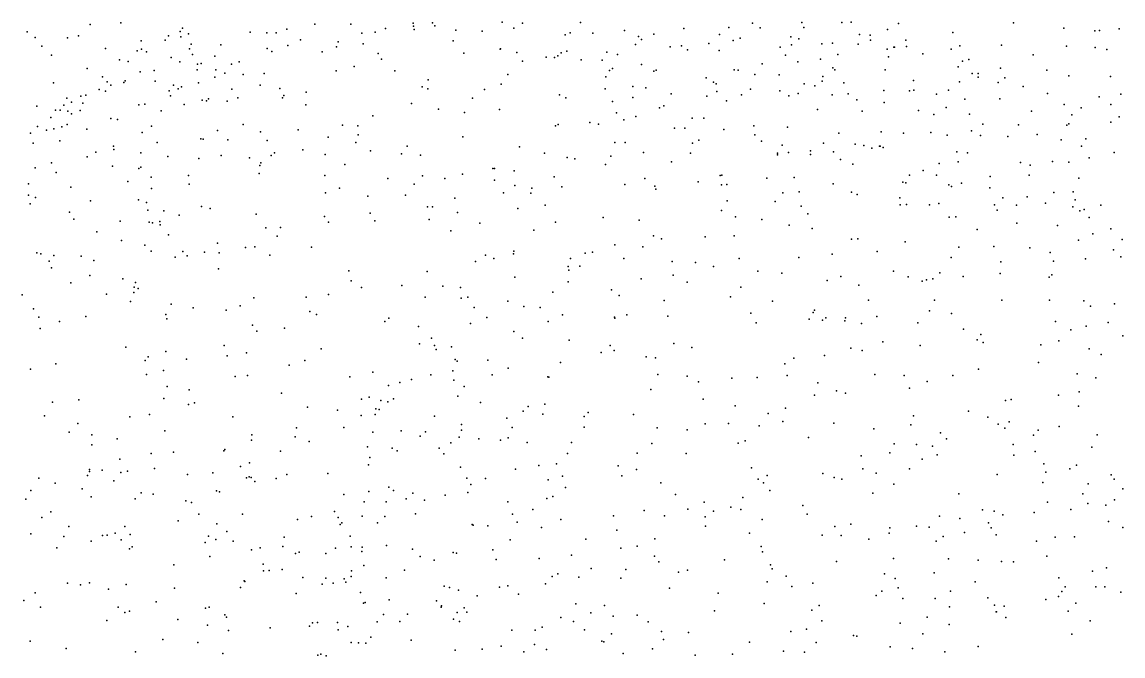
# Model space of a CAD drawing. Header units: metres. Extents: x -25 to 25, y -27.8 to 27.8.
# Drawn here: x -2.708 to -1.326, y -0.784 to 0.012 of the extents above; entities that cross this region are included whole.
import ezdxf

# ---------------------------------------------------------------- set-up
doc = ezdxf.new("R2010")
doc.units = ezdxf.units.M

msp = doc.modelspace()

# ---------------------------------------------------------------- linework, layer by layer
for p in [(-2.7013, 0, -6.8276), (-2.6221, 0.0091, 18.6185), (-2.5836, 0.0112, -6.8598), (-2.509, 0.0003, -8.2149), (-2.5063, 0.0046, 28.8032), (-2.3752, 0.0033, 17.7029), (-2.3401, 0.0094, 16.1851), (-2.2949, 0.0097, -5.2897), (-2.2513, 0.0041, 16.1903), (-2.2168, 0.0106, 18.1263), (-2.2164, 0.0069, 8.143), (-2.2153, 0.0028, 16.9087), (-2.1925, 0.011, -6.861), (-2.1894, 0.0073, 8.847), (-2.1629, 0.0019, 16.2915), (-2.1299, 0.0009, 9.7686), (-2.1051, 0.0122, -5.4021), (-2.0902, 0.0044, -9.3458), (-2.0796, 0.0107, 8.8865), (-2.0064, 0.0114, -5.4715), (-1.9512, 0.0017, -7.4131), (-1.8767, 0.0041, -11.407), (-1.8204, 0.0052, -11.5074), (-1.7906, 0.0106, -5.6776), (-1.7812, 0.0049, 18.9134), (-1.7287, 0.0117, -5.7682), (-1.7262, 0.0054, -9.3626), (-1.6784, 0.0117, -26.262), (-1.6668, 0.0118, -5.9343), (-1.6212, 0.0029, -17.7269), (-1.6075, 0.0104, -17.3701), (-1.4631, 0.0113, 16.0841), (-1.3998, 0.0046, -11.9656), (-1.3611, 0.0011, 18.5264), (-1.355, 0.0016, 15.013), (-1.3303, 0.0035, 9.4004), (-2.6911, -0.0073, 7.2296), (-2.6504, -0.0076, 18.77), (-2.6369, -0.0051, 18.1657), (-2.558, -0.0114, 9.8278), (-2.5278, -0.0104, -8.4), (-2.5238, -0.0051, -8.3286), (-2.5085, -0.0066, -8.4783), (-2.4989, -0.0027, -8.1227), (-2.4213, -0.0005, 17.8775), (-2.4002, -0.0015, 15.98), (-2.3885, -0.0015, 18.2729), (-2.358, -0.0103, -7.8441), (-2.3107, -0.0126, 8.5787), (-2.2812, -0.0016, 17.0564), (-2.2644, -0.0007, 9.0052), (-2.1664, -0.0115, -5.3392), (-2.0257, -0.0039, 22.4732), (-2.0197, -0.0014, 20.9758), (-1.9913, -0.0019, 16.328), (-1.9336, -0.0061, -10.8492), (-1.9301, -0.0096, -6.7196), (-1.9147, -0.003, -5.5211), (-1.8323, -0.0035, -5.573), (-1.8148, -0.0111, -9.3883), (-1.8061, -0.0082, -7.3018), (-1.7424, -0.0065, 8.8451), (-1.7326, -0.0089, 14.107), (-1.6563, -0.0034, 18.3211), (-1.6428, -0.0045, -5.8557), (-1.6424, -0.0107, -11.7802), (-1.5982, -0.0105, -5.9644), (-1.5394, -0.0011, -9.3424), (-2.6829, -0.0182, 17.941), (-2.6027, -0.0211, 7.3968), (-2.5633, -0.0241, 17.7749), (-2.5575, -0.0219, 15.8027), (-2.5513, -0.0251, -5.1585), (-2.4974, -0.0216, -8.6442), (-2.4953, -0.0156, 3.3624), (-2.4581, -0.0163, -6.9147), (-2.4, -0.0212, 17.4108), (-2.394, -0.025, -9.1), (-2.3738, -0.0173, -6.9233), (-2.3309, -0.0253, -9.2049), (-2.3128, -0.0189, -7.7586), (-2.2795, -0.0154, 8.4072), (-2.2606, -0.0273, -6.9213), (-2.1531, -0.027, 22.4891), (-2.1074, -0.0218, 28.6637), (-2.1069, -0.0213, 18.5535), (-2.0864, -0.0261, -7.51), (-2.0308, -0.0265, 28.6184), (-2.0237, -0.0243, -9.3951), (-1.9736, -0.0258, -6.7965), (-1.9375, -0.0162, -11.2027), (-1.8939, -0.0188, 18.324), (-1.88, -0.0179, 28.5285), (-1.8723, -0.0227, 16.329), (-1.8454, -0.0148, -10.6063), (-1.8326, -0.0236, -6.6443), (-1.756, -0.0192, -6.5182), (-1.7419, -0.0166, -11.6456), (-1.7038, -0.015, -6.4193), (-1.6904, -0.0143, -11.7158), (-1.658, -0.0157, -6.3262), (-1.6218, -0.0221, 8.8491), (-1.6133, -0.0194, -6.2388), (-1.6126, -0.0195, 18.7936), (-1.5974, -0.0186, -6.17), (-1.5414, -0.0218, -23.0427), (-1.5304, -0.0179, 18.4547), (-1.4781, -0.0168, 28.5257), (-1.3967, -0.0181, -9.3614), (-1.3604, -0.0196, 13.7926), (-1.3458, -0.0223, -12.0042), (-2.6706, -0.0293, 19.3465), (-2.5855, -0.0352, -12.3383), (-2.5744, -0.0374, -8.1492), (-2.5205, -0.0323, 9.4457), (-2.5095, -0.038, -8.0036), (-2.4936, -0.0285, -8.7362), (-2.4874, -0.0407, 7.618), (-2.4829, -0.0398, 3.6548), (-2.4658, -0.0305, 17.5533), (-2.4447, -0.0407, 16.2337), (-2.4349, -0.0376, 28.7868), (-2.2565, -0.0343, -25.7221), (-2.0795, -0.0369, -5.3516), (-2.0497, -0.032, -6.8625), (-2.0394, -0.0322, -12.9875), (-2.0349, -0.0301, -7.4523), (-2.0056, -0.0354, 8.8378), (-1.9792, -0.0356, 18.641), (-1.9602, -0.0284, -10.9815), (-1.9299, -0.0413, 9.606), (-1.7784, -0.0405, 22.4774), (-1.7494, -0.0294, -5.583), (-1.7339, -0.0379, -7.2201), (-1.7052, -0.0343, -10.428), (-1.6835, -0.0288, -5.6726), (-1.6199, -0.0317, -9.3678), (-1.5767, -0.0278, -5.8499), (-1.5271, -0.0369, 16.1789), (-1.5191, -0.0348, -11.9049), (-1.4385, -0.0291, -10.2471), (-2.6259, -0.046, -6.9194), (-2.5595, -0.0505, -8.567), (-2.542, -0.0486, -6.9435), (-2.488, -0.0478, -21.9982), (-2.4643, -0.0477, -8.9736), (-2.453, -0.0522, -20.8609), (-2.43, -0.0537, 8.6867), (-2.4037, -0.0523, 8.981), (-2.3134, -0.0492, 28.7541), (-2.2908, -0.0438, -9.2688), (-2.2395, -0.0492, -5.2705), (-2.098, -0.0537, 16.3399), (-1.9702, -0.0486, -5.403), (-1.9664, -0.0462, -11.0499), (-1.9146, -0.0496, -7.3415), (-1.9115, -0.0482, -5.4456), (-1.8138, -0.0477, -10.5203), (-1.8085, -0.0484, 14.1724), (-1.7877, -0.0536, -22.8676), (-1.7571, -0.0543, 14.5378), (-1.69, -0.0454, 18.6192), (-1.6875, -0.048, 8.9879), (-1.6243, -0.0477, -6.3851), (-1.5327, -0.0439, 8.9096), (-1.5151, -0.0526, 22.5595), (-1.5076, -0.0526, -6.1333), (-1.4793, -0.0459, 8.8941), (-1.4213, -0.0481, 22.5937), (-1.3936, -0.0552, 9.2645), (-2.6681, -0.0643, 15.9469), (-2.6067, -0.0566, 16.0933), (-2.6008, -0.0629, -8.4567), (-2.5964, -0.0671, -5.1138), (-2.58, -0.0639, -8.0593), (-2.5783, -0.0618, 9.8616), (-2.5404, -0.062, 9.587), (-2.5176, -0.0673, 16.0861), (-2.5075, -0.069, 17.1106), (-2.4863, -0.0643, 9.252), (-2.4658, -0.057, 22.5649), (-2.4088, -0.0669, -9.1543), (-2.1979, -0.0604, -6.9601), (-2.1064, -0.0658, -6.9349), (-1.9747, -0.0566, -7.3774), (-1.941, -0.0689, -11.2891), (-1.8487, -0.0578, 9.1102), (-1.8398, -0.0633, -7.2165), (-1.8365, -0.0655, 14.3478), (-1.726, -0.0656, -26.6049), (-1.7125, -0.0678, -6.5962), (-1.7032, -0.062, 16.3026), (-1.7024, -0.0563, 14.6273), (-1.6761, -0.0642, -5.5721), (-1.5886, -0.0611, -5.6831), (-1.5307, -0.0631, 13.9121), (-1.5075, -0.0572, -5.8228), (-1.4823, -0.0636, 9.1383), (-1.474, -0.0578, -5.9871), (-1.4508, -0.0689, -6.0566), (-1.3412, -0.0561, 8.9211), (-2.634, -0.081, 17.3499), (-2.6276, -0.0797, 3.4437), (-2.6108, -0.0725, 16.3044), (-2.6027, -0.0746, 16.0176), (-2.523, -0.0744, -8.8509), (-2.5211, -0.0805, 16.5355), (-2.5118, -0.0719, -25.7708), (-2.4445, -0.0723, -5.1495), (-2.4366, -0.0829, 9.211), (-2.3839, -0.0713, -6.9937), (-2.3791, -0.0799, -9.2359), (-2.3511, -0.0759, 16.2375), (-2.2052, -0.0693, -9.3613), (-2.1983, -0.0715, 8.9001), (-2.1271, -0.0724, 9.5849), (-2.0331, -0.0794, -9.4435), (-1.9758, -0.0716, -10.8771), (-1.9408, -0.0824, -25.9214), (-1.9245, -0.0705, -11.3679), (-1.8926, -0.0778, 8.806), (-1.848, -0.0809, -6.7822), (-1.8355, -0.0751, 9.2633), (-1.8047, -0.0791, 14.4458), (-1.7931, -0.0722, 16.3467), (-1.7565, -0.0744, 8.8022), (-1.745, -0.0804, -5.5097), (-1.7333, -0.0777, -9.4278), (-1.6906, -0.0791, 28.5177), (-1.6707, -0.0779, 22.4958), (-1.6258, -0.0738, -6.4739), (-1.5936, -0.0744, 14.7569), (-1.5883, -0.0735, 16.2428), (-1.5599, -0.0782, -13.204), (-1.5445, -0.0732, -9.3791), (-1.4203, -0.0774, 28.5341), (-1.3553, -0.0817, -9.3822), (-1.3285, -0.0782, -10.1917), (-2.6892, -0.0936, 15.9452), (-2.6554, -0.0923, 7.6654), (-2.6513, -0.0836, 3.7059), (-2.6454, -0.0883, -8.1421), (-2.6312, -0.0899, 9.5359), (-2.5612, -0.092, 9.7354), (-2.5535, -0.0908, -8.7778), (-2.5043, -0.0913, -7.8653), (-2.4817, -0.086, -7.0005), (-2.4761, -0.0869, 7.9247), (-2.4734, -0.0842, 8.4799), (-2.45, -0.0872, 8.082), (-2.3805, -0.0832, 9.5668), (-2.3514, -0.0918, -12.8857), (-2.2188, -0.0901, 22.4971), (-2.1423, -0.0836, 9.3328), (-2.025, -0.0831, 9.4671), (-1.9664, -0.0877, -10.7807), (-1.9075, -0.0955, -11.4364), (-1.9022, -0.093, -7.286), (-1.8232, -0.0867, -11.5911), (-1.6598, -0.0854, -7.127), (-1.6253, -0.0888, -11.8311), (-1.5475, -0.0951, -5.6237), (-1.5241, -0.0846, -6.3308), (-1.4803, -0.0843, -7.0774), (-1.3996, -0.0914, -11.9909), (-1.3779, -0.0957, -6.0267), (-1.3407, -0.0915, -7.0206), (-2.6716, -0.1077, 17.1997), (-2.6655, -0.0984, 9.2591), (-2.66, -0.0986, -8.3743), (-2.6503, -0.0997, 22.5982), (-2.6456, -0.1031, 8.6879), (-2.6347, -0.0991, 28.864), (-2.5964, -0.1091, -7.9344), (-2.5879, -0.1102, -7.0028), (-2.533, -0.0993, 9.378), (-2.2675, -0.1055, 8.9354), (-2.1849, -0.0973, 16.3502), (-2.1524, -0.1014, -5.2619), (-2.1082, -0.0977, -7.4453), (-1.9614, -0.1017, -9.4784), (-1.9523, -0.1105, -10.6972), (-1.9372, -0.1066, 28.5858), (-1.8665, -0.1085, -6.8528), (-1.8519, -0.1084, 14.2527), (-1.709, -0.0976, -10.3916), (-1.653, -0.0999, 14.702), (-1.5822, -0.0991, -10.312), (-1.5629, -0.1041, -6.4635), (-1.5183, -0.1036, 14.8365), (-1.4406, -0.0998, -6.2569), (-1.39, -0.1042, -5.8604), (-1.3303, -0.1067, -27.3738), (-2.6883, -0.1192, -8.1959), (-2.6768, -0.1236, -5.066), (-2.6676, -0.1219, -8.4816), (-2.6576, -0.1194, -6.9933), (-2.6511, -0.1165, -8.0523), (-2.6263, -0.1225, 7.8233), (-2.545, -0.1186, -5.0878), (-2.4623, -0.1241, 9.1475), (-2.4301, -0.1166, -7.7387), (-2.3612, -0.123, -7.6614), (-2.3054, -0.1172, -7.6146), (-2.2861, -0.118, -7.0451), (-2.0382, -0.118, 22.4565), (-2.0345, -0.1164, 28.6477), (-1.995, -0.1139, -6.9637), (-1.984, -0.116, -11.2278), (-1.8888, -0.1212, 16.3947), (-1.8756, -0.1211, -9.4823), (-1.8265, -0.1226, -5.3921), (-1.789, -0.1181, -7.155), (-1.7469, -0.1199, -11.7019), (-1.5016, -0.116, 13.8519), (-1.4567, -0.1168, -6.3406), (-1.3962, -0.1172, 16.0918), (-1.3935, -0.1157, -5.7695), (-1.3408, -0.1135, 28.537), (-2.6972, -0.1273, -8.2822), (-2.6602, -0.1369, -8.5892), (-2.5568, -0.1266, 22.5827), (-2.4831, -0.1343, -9.1249), (-2.4804, -0.1348, -7.0564), (-2.4493, -0.1358, -25.9717), (-2.4082, -0.1257, -7.0625), (-2.4001, -0.1365, 22.5543), (-2.3235, -0.1325, -21.1364), (-2.2857, -0.1295, -22.4125), (-2.1544, -0.1321, -21.3168), (-1.858, -0.1363, -10.5051), (-1.7877, -0.1296, -13.1572), (-1.7793, -0.1376, -10.4296), (-1.6825, -0.1273, 13.9852), (-1.6293, -0.1256, 8.8078), (-1.601, -0.1273, 13.9176), (-1.5667, -0.1266, -11.8953), (-1.5465, -0.13, -7.044), (-1.5156, -0.1245, -10.2701), (-1.5044, -0.1303, 28.5383), (-1.47, -0.1315, -11.9653), (-1.4333, -0.129, -10.228), (-1.4034, -0.1359, -7.0097), (-1.3724, -0.1344, 8.9175), (-2.6938, -0.1401, 16.7363), (-2.6149, -0.1514, 8.0433), (-2.5927, -0.1439, -8.8447), (-2.5923, -0.1477, 8.2446), (-2.5381, -0.1392, 9.3448), (-2.3552, -0.1481, -5.1238), (-2.2885, -0.139, 28.7596), (-2.2702, -0.1496, -9.3863), (-2.2242, -0.1439, -7.0761), (-2.0832, -0.1444, -7.0418), (-1.9635, -0.1391, -11.3263), (-1.9507, -0.1389, -7.2519), (-1.9276, -0.1515, -10.6007), (-1.8658, -0.1399, -11.5659), (-1.7533, -0.1424, 14.0285), (-1.7457, -0.1517, -6.8086), (-1.718, -0.1496, -7.1034), (-1.7017, -0.1398, 16.3418), (-1.6891, -0.1508, -5.4387), (-1.6617, -0.1412, -21.4258), (-1.6508, -0.1428, -26.9464), (-1.641, -0.1461, -7.0819), (-1.6312, -0.1438, -5.4811), (-1.6303, -0.1436, -6.9808), (-1.6267, -0.1452, -9.4343), (-1.5342, -0.1507, -6.5192), (-1.3778, -0.1436, 22.6282), (-1.3366, -0.1515, -6.9732), (-2.6706, -0.1645, 8.4402), (-2.6259, -0.1569, -7.8925), (-2.5586, -0.1521, 9.5614), (-2.5245, -0.1565, 28.8373), (-2.4858, -0.1594, 16.1612), (-2.4577, -0.1554, -20.654), (-2.422, -0.1585, -5.0896), (-2.4081, -0.1646, 9.0626), (-2.3951, -0.1556, -9.2974), (-2.3908, -0.1522, 16.2473), (-2.3271, -0.1543, 8.9697), (-2.2313, -0.1534, -7.5141), (-2.2075, -0.1549, -5.1928), (-2.052, -0.1524, -7.174), (-2.0234, -0.1579, -10.8133), (-2.0139, -0.1596, -7.2892), (-1.9687, -0.1563, -7.0265), (-1.8925, -0.1634, 14.3586), (-1.8686, -0.1523, -6.9298), (-1.7594, -0.1523, -5.3955), (-1.7593, -0.1546, 22.4654), (-1.7177, -0.154, -9.4775), (-1.6802, -0.1603, -6.9336), (-1.5562, -0.1653, -9.4267), (-1.5325, -0.1634, 16.2411), (-1.5208, -0.1521, -5.5246), (-1.4541, -0.1641, -6.4649), (-1.4142, -0.1628, -9.409), (-1.3935, -0.1638, -5.6219), (-1.3681, -0.1583, -6.3363), (-2.6912, -0.1708, -7.9693), (-2.6648, -0.1769, -8.7147), (-2.5942, -0.1688, -7.0682), (-2.5609, -0.1719, 16.0923), (-2.5584, -0.17, 9.6524), (-2.4102, -0.178, -7.6376), (-2.4091, -0.1679, -7.1187), (-2.3025, -0.1667, 22.5229), (-2.1549, -0.1787, -7.1733), (-2.1166, -0.1718, -9.4906), (-2.1144, -0.1718, 22.4575), (-2.0898, -0.1748, -22.6788), (-1.9754, -0.1666, -7.1741), (-1.6648, -0.1662, -6.7339), (-1.5764, -0.1743, -6.6311), (-1.4423, -0.1677, 8.8746), (-2.6994, -0.191, -8.6474), (-2.5749, -0.1879, -9.0254), (-2.5454, -0.1825, 9.8318), (-2.4988, -0.1805, -26.187), (-2.4978, -0.1914, -7.7001), (-2.3275, -0.1804, -7.5631), (-2.2485, -0.1841, -7.1532), (-2.2155, -0.1914, -7.4349), (-2.2048, -0.181, 28.7399), (-2.1771, -0.1841, -13.0859), (-2.1146, -0.1864, -7.2334), (-2.089, -0.193, -7.3131), (-2.0396, -0.1823, -11.2049), (-1.9509, -0.1918, -11.434), (-1.9257, -0.1844, -9.5349), (-1.8589, -0.1885, -7.0333), (-1.8314, -0.1805, -10.4521), (-1.8294, -0.1922, 14.0438), (-1.829, -0.18, -9.519), (-1.8228, -0.1918, 28.5658), (-1.7725, -0.184, -6.9032), (-1.7384, -0.1832, -6.9925), (-1.6896, -0.1912, -5.3743), (-1.602, -0.1889, 14.789), (-1.5983, -0.1899, 22.5242), (-1.5937, -0.18, 28.5408), (-1.5596, -0.1803, -27.1537), (-1.5442, -0.1921, -11.9377), (-1.5282, -0.1903, -6.9785), (-1.4923, -0.1819, 13.7816), (-1.4434, -0.1802, -5.5363), (-1.3811, -0.184, -6.4277), (-2.6997, -0.2054, 28.8785), (-2.6465, -0.1951, 16.0156), (-2.5453, -0.1967, -9.0992), (-2.3266, -0.2024, 16.293), (-2.3093, -0.1966, -7.1884), (-2.2737, -0.2064, -9.4285), (-2.2263, -0.2051, -7.2276), (-2.1034, -0.2021, 8.8239), (-2.0689, -0.2028, 16.4019), (-2.0678, -0.1963, -10.898), (-2.0301, -0.1949, -10.7291), (-1.9131, -0.1938, -5.2723), (-1.912, -0.1976, 8.7809), (-1.7525, -0.2024, 14.6423), (-1.7321, -0.2012, -11.7664), (-1.6662, -0.2016, 8.7938), (-1.6594, -0.2044, -6.8769), (-1.541, -0.1943, -5.4346), (-1.4928, -0.196, 22.5783), (-1.4126, -0.2017, 28.5509), (-1.3883, -0.2012, -12.0212), (-2.6976, -0.2163, -5.0071), (-2.6908, -0.2081, -7.0922), (-2.6219, -0.2123, 10.0083), (-2.5616, -0.211, 9.4671), (-2.5514, -0.2145, 9.9093), (-2.4822, -0.2193, -7.1973), (-2.1987, -0.2199, -7.3318), (-2.1923, -0.22, -9.4892), (-2.1642, -0.2089, -5.167), (-2.0511, -0.2176, -9.5288), (-1.8226, -0.2123, 22.445), (-1.7621, -0.2131, 16.3883), (-1.7298, -0.219, -9.5179), (-1.6057, -0.2087, 16.2927), (-1.6055, -0.2174, -10.2818), (-1.5973, -0.2169, -6.8257), (-1.5684, -0.2174, -6.8986), (-1.5569, -0.2159, -6.7491), (-1.4869, -0.2174, -6.6432), (-1.4763, -0.2086, -6.9262), (-1.4592, -0.2177, -5.4291), (-1.446, -0.2075, -6.5659), (-1.4229, -0.2153, 13.6858), (-1.3886, -0.22, -5.468), (-1.3857, -0.211, -6.5194), (-1.3532, -0.2177, 13.6222), (-2.6479, -0.2266, -7.1497), (-2.5496, -0.2241, 9.3537), (-2.5295, -0.225, -22.3573), (-2.5103, -0.2304, 10.0182), (-2.4717, -0.2219, 28.8294), (-2.4136, -0.2293, -7.2418), (-2.3281, -0.2321, -7.2749), (-2.2705, -0.2278, -5.1099), (-2.161, -0.2272, 16.3915), (-2.0851, -0.222, -11.1241), (-1.978, -0.2331, -10.5825), (-1.8297, -0.2244, 14.5673), (-1.8121, -0.2323, -10.3927), (-1.7212, -0.2287, -10.3313), (-1.5439, -0.2329, -5.3452), (-1.5356, -0.2326, -9.4461), (-1.4837, -0.2239, -11.9785), (-1.3796, -0.225, 22.6702), (-1.3742, -0.2233, 8.9064), (-1.3681, -0.2332, -6.585), (-2.6427, -0.2355, -20.5549), (-2.5843, -0.2378, -7.1996), (-2.548, -0.2392, 9.7697), (-2.5437, -0.2398, -5.0136), (-2.5347, -0.2385, -9.1645), (-2.5342, -0.2423, 16.1314), (-2.4016, -0.2461, -7.5042), (-2.3831, -0.2457, -7.401), (-2.3231, -0.2393, -7.3606), (-2.2646, -0.2373, 28.7631), (-2.1966, -0.2358, 8.8516), (-2.133, -0.2405, 28.7211), (-2.0379, -0.239, -11.3252), (-1.9329, -0.2365, 14.0884), (-1.779, -0.2358, -5.2865), (-1.7447, -0.2429, 22.4698), (-1.7157, -0.2469, 28.5432), (-1.5085, -0.2484, 14.8772), (-1.459, -0.2403, -6.7411), (-1.4076, -0.2433, 16.1202), (-1.3409, -0.2474, -5.406), (-2.6139, -0.2511, -9.0233), (-2.583, -0.2623, -9.0861), (-2.5238, -0.2549, -12.9161), (-2.3875, -0.2568, 9.0163), (-2.1694, -0.2502, 22.4841), (-2.0652, -0.249, -5.1747), (-1.9148, -0.2564, 28.6022), (-1.9049, -0.26, -11.6052), (-1.8502, -0.2577, 13.9748), (-1.8137, -0.2565, -11.6976), (-1.6663, -0.2606, -5.2786), (-1.6585, -0.2599, -9.5046), (-1.3813, -0.2617, 15.006), (-1.3636, -0.2536, -6.7783), (-1.3266, -0.2609, -6.7033), (-2.5534, -0.2681, 28.8475), (-2.5454, -0.2757, -7.2938), (-2.5059, -0.2761, -26.4705), (-2.4621, -0.2654, -7.3141), (-2.4273, -0.2708, 10.0308), (-2.4155, -0.27, -5.0352), (-2.3445, -0.2705, 28.7902), (-2.0905, -0.2757, -11.2616), (-1.9636, -0.2674, -11.4985), (-1.9283, -0.2702, -10.4726), (-1.6341, -0.2761, 13.8035), (-1.599, -0.2639, -11.917), (-1.5317, -0.2705, 13.7335), (-1.4878, -0.2697, -5.2966), (-1.4426, -0.2715, 22.6389), (-1.3376, -0.2738, 16.0282), (-2.6889, -0.2776, 15.9903), (-2.6842, -0.2791, -8.9093), (-2.6735, -0.2882, -7.7217), (-2.6679, -0.2808, -22.5108), (-2.6335, -0.282, -7.6453), (-2.6176, -0.2872, 10.0914), (-2.5156, -0.2829, -9.2406), (-2.5005, -0.2815, -7.5057), (-2.4786, -0.2768, -7.4243), (-2.4601, -0.2776, 9.1133), (-2.3966, -0.2807, 16.2677), (-2.1385, -0.2886, -10.9701), (-2.1258, -0.2807, -11.1172), (-2.1153, -0.2849, -11.1943), (-2.0907, -0.2787, -10.7545), (-2.0193, -0.2849, 14.1964), (-2.0008, -0.278, 8.7852), (-1.9916, -0.277, 14.2941), (-1.9521, -0.2849, 14.4159), (-1.8915, -0.2885, 16.4228), (-1.8623, -0.2898, -10.3918), (-1.8076, -0.2846, 8.7713), (-1.7327, -0.2836, -5.2298), (-1.6905, -0.2794, -11.8449), (-1.5412, -0.2834, 22.5727), (-1.4791, -0.2888, -9.4445), (-1.417, -0.2771, -21.2673), (-1.4128, -0.2883, -5.2902), (-1.3728, -0.285, -10.1791), (-1.3283, -0.2828, 13.5411), (-2.6706, -0.2966, -7.2746), (-2.4609, -0.2979, 10.2194), (-2.2973, -0.3003, -9.4497), (-2.1989, -0.3012, -26.2424), (-2.0222, -0.2947, -10.5776), (-2.0214, -0.2994, 28.661), (-2.0075, -0.2945, -5.1599), (-1.8398, -0.2949, -9.5607), (-1.7839, -0.3007, 14.6578), (-1.7537, -0.3032, 13.856), (-1.6135, -0.3007, 28.5345), (-1.5556, -0.3027, -17.3405), (-1.4798, -0.3037, 28.541), (-2.6463, -0.3154, -9.0463), (-2.6225, -0.306, 16.0616), (-2.5812, -0.3102, -7.5122), (-2.5651, -0.3151, -9.1771), (-2.2946, -0.313, 22.5511), (-2.0892, -0.308, 8.8054), (-2.0221, -0.3142, -11.4632), (-1.9306, -0.3102, -26.8406), (-1.8903, -0.3057, -5.1836), (-1.8726, -0.3143, -11.6696), (-1.6968, -0.3125, -13.2864), (-1.6797, -0.3075, -10.2608), (-1.5954, -0.3076, 8.7985), (-1.5777, -0.3133, -9.4917), (-1.5722, -0.3114, -17.0294), (-1.5645, -0.3101, 16.2829), (-1.5263, -0.3074, -5.2132), (-1.4181, -0.3082, 13.5977), (-1.4149, -0.3053, -12.0307), (-2.7077, -0.3302, -26.7879), (-2.6015, -0.3297, -4.9768), (-2.5673, -0.3276, 9.3983), (-2.5669, -0.3208, 9.4993), (-2.5618, -0.3223, 9.6357), (-2.3228, -0.33, -5.0358), (-2.2814, -0.3212, 28.7645), (-2.2309, -0.3187, 16.3763), (-2.1795, -0.3196, -5.0959), (-2.1572, -0.3212, -11.0339), (-2.0414, -0.3272, 14.0551), (-1.9677, -0.3242, -11.5613), (-1.9579, -0.3312, 13.9212), (-1.8053, -0.3206, 28.559), (-1.6572, -0.3182, -5.1871), (-2.5715, -0.3386, 10.1922), (-2.5203, -0.342, 9.7786), (-2.434, -0.344, -5.0007), (-2.4165, -0.3342, 28.8059), (-2.3509, -0.3335, 10.2566), (-2.2015, -0.3333, 8.8421), (-2.1564, -0.3345, -10.8906), (-2.148, -0.3334, -9.5451), (-2.0978, -0.3383, -10.6716), (-2.0776, -0.345, -11.414), (-1.9017, -0.3376, 14.5511), (-1.8183, -0.3331, 16.4181), (-1.7657, -0.3382, -10.2877), (-1.6451, -0.3371, 13.7414), (-1.5623, -0.3369, -10.2034), (-1.4777, -0.3369, 16.2053), (-1.418, -0.3372, -9.4402), (-1.3746, -0.338, -27.53), (-1.3665, -0.3445, 28.5333), (-1.3361, -0.3417, -9.4276), (-2.6934, -0.348, -7.5647), (-2.6867, -0.3583, -7.4945), (-2.6275, -0.3574, -9.1145), (-2.5271, -0.355, 9.2203), (-2.4929, -0.3466, 16.1875), (-2.4514, -0.3496, -9.3398), (-2.3462, -0.3514, 10.1614), (-2.3379, -0.3552, -13.1327), (-2.1402, -0.3464, -10.7829), (-2.1244, -0.3588, 14.1604), (-2.0572, -0.3465, 16.4272), (-2.029, -0.3555, 22.477), (-1.964, -0.3585, 14.4865), (-1.9485, -0.3555, -5.125), (-1.8969, -0.3573, -21.3133), (-1.7927, -0.3535, -5.1288), (-1.7145, -0.3524, -22.7725), (-1.7127, -0.3497, 28.5333), (-1.6987, -0.3591, -5.1223), (-1.6739, -0.3592, -27.1999), (-1.6348, -0.3578, -11.9133), (-1.5684, -0.3506, -11.9581), (-1.541, -0.3538, 14.8755), (-2.685, -0.3725, -4.9625), (-2.6608, -0.3638, 28.8634), (-2.526, -0.3605, -9.268), (-2.4185, -0.3684, 9.9428), (-2.3783, -0.3722, 22.5906), (-2.2524, -0.3639, -5.0408), (-2.2471, -0.3597, -9.5041), (-2.2101, -0.3703, -26.6645), (-2.1445, -0.3664, -11.2874), (-2.0473, -0.3637, 13.9539), (-1.9637, -0.3595, -10.4299), (-1.7859, -0.3654, 13.8006), (-1.7194, -0.3611, -11.8525), (-1.7029, -0.3621, 14.7628), (-1.6748, -0.3632, 8.7849), (-1.654, -0.3663, -10.2199), (-1.583, -0.3656, -5.1143), (-1.4103, -0.3637, 13.5343), (-1.3718, -0.3699, -5.1594), (-1.344, -0.3652, 16.0373), (-2.4128, -0.3762, 16.2581), (-2.1935, -0.385, -11.1717), (-2.0904, -0.3765, 14.3048), (-2.0796, -0.3846, -10.56), (-1.5259, -0.3735, -13.4349), (-1.5086, -0.3868, -9.4904), (-1.5041, -0.3802, 22.6283), (-1.3912, -0.3743, 8.8935), (-1.3256, -0.3819, 13.4712), (-2.5774, -0.396, -9.2322), (-2.4539, -0.3942, 9.1123), (-2.3322, -0.3982, -5.0059), (-2.2086, -0.3918, -11.0072), (-2.1899, -0.3939, -9.5538), (-2.1878, -0.399, -10.8482), (-2.1685, -0.3956, 14.0924), (-2.0208, -0.3875, -5.0841), (-1.9695, -0.394, -11.6265), (-1.9642, -0.4001, 13.8314), (-1.8894, -0.3914, 22.4681), (-1.8667, -0.3967, 28.5764), (-1.6673, -0.3972, 22.5335), (-1.6531, -0.4005, -5.0715), (-1.6272, -0.3893, 16.3166), (-1.58, -0.3942, 8.8085), (-1.501, -0.3903, 13.5839), (-1.4287, -0.3932, 14.9978), (-1.4061, -0.3883, -12.057), (-1.3681, -0.3981, -10.1341), (-2.5531, -0.4127, 10.3192), (-2.5495, -0.4083, 16.1277), (-2.5271, -0.4015, 22.6653), (-2.5013, -0.4113, -4.9695), (-2.4503, -0.4071, 9.8604), (-2.4259, -0.4031, 10.3901), (-2.3525, -0.4129, -9.4524), (-2.1639, -0.4115, -10.7207), (-2.1614, -0.4136, 14.2232), (-2.1231, -0.4125, -9.5752), (-1.9807, -0.4029, 28.6356), (-1.924, -0.4084, -9.6006), (-1.9123, -0.4097, -10.3508), (-1.7387, -0.4098, -5.0649), (-1.7002, -0.4066, 13.6998), (-1.3529, -0.4052, 22.7774), (-2.6971, -0.4239, 15.9774), (-2.6653, -0.4169, -9.1204), (-2.5302, -0.4256, 28.8297), (-2.3722, -0.4187, -22.7386), (-2.2673, -0.4273, -5.0137), (-2.167, -0.4259, 28.7262), (-2.0975, -0.4223, 14.3835), (-2.0319, -0.4155, 14.4648), (-1.7499, -0.4171, -10.2301), (-1.5069, -0.4238, -5.0389), (-1.4316, -0.4152, 16.1385), (-2.5513, -0.4304, 9.409), (-2.4402, -0.4331, 22.6482), (-2.4247, -0.4316, -9.4077), (-2.296, -0.4335, 8.9398), (-2.2336, -0.4405, 10.3083), (-2.2186, -0.4368, 22.5665), (-2.1946, -0.4309, 13.9854), (-2.1657, -0.4375, -5.0323), (-2.1174, -0.4307, -10.5972), (-2.0476, -0.4333, -11.5561), (-2.0462, -0.4336, 13.839), (-1.9094, -0.4306, -5.0644), (-1.8729, -0.4326, 16.4078), (-1.8583, -0.4396, -9.5946), (-1.8166, -0.4349, 22.5029), (-1.785, -0.4344, 13.7155), (-1.747, -0.4315, 16.3851), (-1.7085, -0.4407, 8.7898), (-1.6371, -0.4303, 28.5178), (-1.6002, -0.4316, 14.8641), (-1.5713, -0.4391, -9.521), (-1.5391, -0.4316, -16.8248), (-1.383, -0.4294, 15.0809), (-1.3596, -0.4345, -5.0637), (-2.5253, -0.4453, 10.392), (-2.4979, -0.4496, 9.7395), (-2.382, -0.4538, 9.931), (-2.2477, -0.4444, 10.1989), (-2.1526, -0.4454, 13.8938), (-1.9185, -0.4491, -11.7067), (-1.6851, -0.4508, -5.0144), (-1.6739, -0.4538, -9.5578), (-1.5938, -0.4476, -11.9575), (-1.3805, -0.452, -9.4447), (-2.6696, -0.4653, 10.3082), (-2.6362, -0.4622, -9.1895), (-2.5298, -0.4605, 9.6149), (-2.4988, -0.4682, 9.2119), (-2.4912, -0.4662, 16.1747), (-2.2817, -0.4615, 13.9677), (-2.2719, -0.4589, 10.1171), (-2.2574, -0.4631, 14.1917), (-2.2483, -0.4646, 10.39), (-2.2412, -0.4608, -11.152), (-2.1607, -0.4577, 8.8449), (-2.1323, -0.4655, -11.4503), (-2.0512, -0.4675, 16.4092), (-1.8525, -0.4616, -11.7767), (-1.8124, -0.4699, 14.7179), (-1.7128, -0.4565, -11.8784), (-1.4731, -0.463, -9.4806), (-1.466, -0.4618, 28.5067), (-1.4064, -0.4562, -5.0159), (-2.6794, -0.4822, 12.6965), (-2.5722, -0.4835, -4.9514), (-2.5478, -0.4806, -9.3046), (-2.443, -0.4836, 9.7979), (-2.3494, -0.4714, 8.9963), (-2.3117, -0.4753, -4.9874), (-2.2821, -0.482, 13.8515), (-2.2642, -0.4807, -9.5104), (-2.2634, -0.4734, 16.3375), (-2.2593, -0.4742, 28.7405), (-2.19, -0.4829, 14.3262), (-2.0784, -0.4763, 8.8217), (-2.0724, -0.4707, 28.6714), (-2.0537, -0.4803, -26.972), (-2.002, -0.4832, 14.5567), (-1.9968, -0.4781, -5.0309), (-1.9402, -0.4808, -10.3468), (-1.7712, -0.4792, -4.9984), (-1.7491, -0.4727, 13.6367), (-1.5884, -0.4822, 13.5508), (-1.5194, -0.4764, -12.009), (-1.3814, -0.4702, 28.4986), (-2.6377, -0.4919, 16.0314), (-2.3632, -0.4975, 14.1185), (-2.3038, -0.4968, 9.9911), (-2.1558, -0.4931, 13.7718), (-2.099, -0.4852, -9.5795), (-2.0924, -0.4971, -5.0031), (-2.0022, -0.4965, 13.7074), (-1.9104, -0.4975, -9.5998), (-1.8503, -0.4925, -10.2767), (-1.8208, -0.4918, 8.7899), (-1.7823, -0.4948, -11.8444), (-1.7524, -0.4893, -9.5848), (-1.6885, -0.4915, 28.4866), (-1.5919, -0.4936, 16.2715), (-1.4952, -0.484, 13.4823), (-1.4824, -0.4927, -4.9364), (-1.4684, -0.4898, 8.8767), (-1.4056, -0.4959, -4.9507), (-2.6486, -0.5028, 10.4231), (-2.62, -0.506, 22.7982), (-2.5884, -0.5112, -13.0709), (-2.5285, -0.5011, 9.5288), (-2.4192, -0.5062, -9.4189), (-2.3649, -0.5088, 13.8455), (-2.2671, -0.5028, -11.0062), (-2.2319, -0.5011, -11.2672), (-2.2078, -0.5077, 22.6131), (-2.2012, -0.5024, 10.1536), (-2.159, -0.5092, 14.4085), (-2.156, -0.5005, 10.3454), (-2.1342, -0.5111, 16.388), (-2.0974, -0.5099, 13.707), (-1.8725, -0.4998, -5.0178), (-1.7205, -0.5095, -10.1928), (-1.6382, -0.4986, 22.6048), (-1.5547, -0.5035, -4.9196), (-1.5473, -0.5112, 8.8402), (-1.4739, -0.4977, 22.7189), (-1.4379, -0.5064, -10.1193), (-1.4321, -0.5005, 15.0637), (-1.3581, -0.5062, 15.1635), (-2.6199, -0.5187, 12.5168), (-2.4533, -0.5245, 13.8747), (-2.4198, -0.513, 13.9703), (-2.3472, -0.5145, -9.4627), (-2.2738, -0.5212, 14.3031), (-2.243, -0.5228, -20.8815), (-2.1841, -0.5228, -11.4098), (-2.1694, -0.5163, 10.4892), (-2.1072, -0.5129, -10.5138), (-2.0736, -0.5158, -11.5825), (-2.0181, -0.5157, -9.5942), (-1.9169, -0.517, 13.614), (-1.8087, -0.5167, 16.3815), (-1.7999, -0.5139, 13.5826), (-1.6127, -0.5176, -27.3789), (-1.5848, -0.5184, -11.972), (-1.5647, -0.5206, 14.9335), (-1.4635, -0.5185, -12.0435), (-1.3645, -0.5218, 16.0034), (-2.585, -0.5367, 12.7575), (-2.5456, -0.5298, -20.7486), (-2.5177, -0.5281, 12.6191), (-2.4543, -0.5264, 14.0922), (-2.3833, -0.5266, 9.8653), (-2.271, -0.5348, -10.9057), (-2.2369, -0.5262, -10.7904), (-2.1783, -0.5299, 13.6779), (-2.0228, -0.5296, -11.6434), (-1.9354, -0.5291, 16.4056), (-1.874, -0.5295, 28.5291), (-1.6542, -0.5324, -4.9062), (-1.6181, -0.5287, -9.5394), (-1.5777, -0.5368, -10.1444), (-1.5588, -0.5312, 22.6768), (-1.4626, -0.5318, -16.5959), (-1.4359, -0.527, 16.1164), (-2.6229, -0.5499, 13.9481), (-2.6229, -0.5522, -4.9428), (-2.6072, -0.5507, 13.8379), (-2.5754, -0.5518, 14.0537), (-2.5413, -0.5484, -9.3449), (-2.4334, -0.5458, 22.7391), (-2.4223, -0.5415, 13.7367), (-2.2726, -0.5438, -11.2017), (-2.1574, -0.5469, -10.5974), (-2.088, -0.5492, 13.596), (-2.059, -0.5446, 14.5433), (-2.0366, -0.5426, -4.9822), (-1.9593, -0.5452, 14.6238), (-1.9362, -0.5496, -10.3198), (-1.7921, -0.5475, 28.4977), (-1.6521, -0.5487, -10.1627), (-1.5934, -0.5488, 13.4671), (-1.4251, -0.5426, 22.8137), (-1.3925, -0.549, -12.0902), (-1.3839, -0.5441, -20.9026), (-2.6866, -0.5604, 10.4951), (-2.6256, -0.5573, -9.2651), (-2.5925, -0.564, 16.0648), (-2.5836, -0.5535, 10.5383), (-2.5001, -0.5558, -4.953), (-2.4683, -0.5541, 14.1864), (-2.426, -0.5603, 16.22), (-2.4227, -0.5588, 13.6536), (-2.42, -0.5596, 9.7642), (-2.4155, -0.565, 9.1236), (-2.3887, -0.561, 10.5648), (-2.3754, -0.5559, 14.2623), (-2.3236, -0.5549, 8.994), (-2.1491, -0.5605, 28.6767), (-2.1258, -0.5609, 8.8596), (-2.0473, -0.5626, -10.4276), (-2.029, -0.5579, 16.3941), (-1.9548, -0.5578, -9.6033), (-1.9057, -0.5665, -4.9755), (-1.7836, -0.5617, -4.9129), (-1.777, -0.5663, 13.4994), (-1.7724, -0.5574, -9.5876), (-1.7023, -0.5548, -11.9144), (-1.6882, -0.5597, -22.6854), (-1.6786, -0.562, -9.5609), (-1.6355, -0.5545, 28.4516), (-1.4837, -0.556, -9.4855), (-1.4264, -0.5662, 15.1179), (-1.4224, -0.5532, -4.8807), (-1.3406, -0.5563, -4.891), (-1.3368, -0.562, 15.2556), (-2.6965, -0.5761, 13.8503), (-2.6659, -0.5668, 12.9142), (-2.6323, -0.574, 13.723), (-2.5583, -0.5791, 28.789), (-2.4636, -0.5767, 9.2193), (-2.4598, -0.5776, 9.6703), (-2.2723, -0.5773, 9.9509), (-2.2471, -0.572, -13.3067), (-2.2414, -0.5761, 8.9385), (-2.2172, -0.5795, -9.5423), (-2.1479, -0.5784, 14.488), (-2.1443, -0.5684, -9.5727), (-2.0255, -0.5725, 28.6056), (-1.7688, -0.576, -11.8815), (-1.6396, -0.5795, 22.6521), (-1.6134, -0.568, -4.8598), (-1.5315, -0.5803, -12.0156), (-1.3762, -0.5803, 22.9112), (-1.3692, -0.5676, -9.439), (-1.3259, -0.5738, -27.6648), (-2.7031, -0.5869, -4.9413), (-2.6207, -0.5839, 12.4238), (-2.5655, -0.5864, 12.8998), (-2.5429, -0.5809, 22.839), (-2.502, -0.5889, 12.5373), (-2.4948, -0.591, 12.7727), (-2.3036, -0.5812, -10.9632), (-2.2783, -0.5903, 16.2908), (-2.2505, -0.5902, -11.3617), (-2.2254, -0.5864, -22.8156), (-2.2023, -0.5881, -4.9822), (-2.1765, -0.5819, -11.4722), (-2.098, -0.5903, 10.4993), (-2.0489, -0.586, -9.5891), (-2.0412, -0.5835, 22.5979), (-1.8872, -0.5811, 14.705), (-1.8514, -0.5906, -9.5946), (-1.8028, -0.5849, 22.5988), (-1.4203, -0.5909, 16.0514), (-1.3699, -0.5924, 28.4331), (-1.3362, -0.5878, 13.3998), (-2.6715, -0.603, 15.965), (-2.4859, -0.6059, 9.4378), (-2.4308, -0.6057, -9.4198), (-2.3156, -0.6026, -9.4873), (-2.2137, -0.6055, -10.6542), (-2.092, -0.6057, -10.4617), (-2.0665, -0.6, 10.4125), (-1.9651, -0.6081, -20.9999), (-1.9267, -0.6013, -11.7688), (-1.9011, -0.608, -10.2751), (-1.8719, -0.5996, 13.4748), (-1.8398, -0.6021, 8.8299), (-1.8177, -0.5972, -10.2202), (-1.8055, -0.6, 14.7845), (-1.7275, -0.5948, -10.1675), (-1.7222, -0.6058, -4.8428), (-1.5021, -0.6004, 22.777), (-1.4873, -0.602, -4.8163), (-1.4765, -0.6065, 8.932), (-1.4371, -0.6039, -10.0878), (-1.3909, -0.6001, 15.9727), (-1.3471, -0.5944, -10.045), (-2.683, -0.6101, 14.1645), (-2.6489, -0.6215, 13.4991), (-2.5785, -0.6211, 14.2349), (-2.5115, -0.614, 13.5256), (-2.4631, -0.6178, 14.2958), (-2.3617, -0.6123, 28.7319), (-2.3441, -0.6088, 13.5211), (-2.3109, -0.6102, -11.187), (-2.3085, -0.6187, 10.5861), (-2.3062, -0.6165, -4.9672), (-2.2809, -0.6085, 14.4259), (-2.2616, -0.6169, 22.7176), (-2.2522, -0.6086, 13.5165), (-2.1424, -0.6188, 13.4818), (-2.1412, -0.6196, -10.5113), (-2.1228, -0.6204, 22.6385), (-2.0861, -0.616, -11.6255), (-2.0313, -0.6126, 13.4832), (-1.8502, -0.6093, -4.9005), (-1.8498, -0.6208, 28.4813), (-1.7786, -0.6126, 16.3296), (-1.6874, -0.6212, -11.942), (-1.6671, -0.6183, 16.261), (-1.5848, -0.6207, -9.5286), (-1.556, -0.6085, 16.1887), (-1.5302, -0.6113, -10.111), (-1.4944, -0.6169, -14.2774), (-1.3437, -0.615, -4.8267), (-2.6966, -0.6305, -9.2595), (-2.6552, -0.634, 13.2356), (-2.6065, -0.6327, 13.0519), (-2.6007, -0.632, -4.9389), (-2.5907, -0.6296, 22.9195), (-2.5718, -0.6312, 13.418), (-2.4734, -0.6335, 22.8564), (-2.4505, -0.6275, 12.863), (-2.3786, -0.6349, 16.2161), (-2.2959, -0.6334, -10.8411), (-2.0556, -0.6225, 8.8745), (-1.9608, -0.626, -4.9427), (-1.7943, -0.6298, -4.8526), (-1.7033, -0.6321, 14.8778), (-1.6792, -0.6328, -9.5586), (-1.6193, -0.6298, -10.131), (-1.6183, -0.623, 8.8743), (-1.5691, -0.622, 14.987), (-1.5513, -0.6337, -13.9785), (-1.5246, -0.6288, 28.4163), (-1.4909, -0.6229, 13.4311), (-1.4846, -0.6317, -12.0461), (-1.4107, -0.6348, -9.4475), (-1.3864, -0.6342, -12.1042), (-1.3258, -0.6224, -12.1403), (-2.6638, -0.6479, 22.9798), (-2.621, -0.6398, 10.6288), (-2.5831, -0.6382, -9.3263), (-2.5727, -0.6493, 13.22), (-2.5695, -0.6468, 13.3056), (-2.4777, -0.6415, 13.0036), (-2.4646, -0.6377, 10.6332), (-2.4426, -0.6396, 9.3161), (-2.4088, -0.6482, 12.5944), (-2.3802, -0.6465, 10.623), (-2.3142, -0.6487, -10.9081), (-2.2947, -0.647, 9.8449), (-2.2805, -0.6473, 13.3785), (-2.2501, -0.6451, 9.0002), (-2.0947, -0.6379, 10.1033), (-1.9999, -0.6373, -11.7132), (-1.9561, -0.6483, -10.3083), (-1.9356, -0.6458, 13.4193), (-1.9134, -0.6366, 22.6094), (-1.7796, -0.6463, 28.4354), (-1.6447, -0.637, -4.8021), (-1.5601, -0.6397, -4.7827), (-1.4342, -0.6399, 15.1736), (-2.4719, -0.6588, 13.1975), (-2.4195, -0.6504, -4.9565), (-2.3643, -0.6553, 9.1457), (-2.3596, -0.6534, 13.3508), (-2.3261, -0.6552, -11.0631), (-2.2811, -0.6526, -10.7731), (-2.2177, -0.6499, -11.4499), (-2.2079, -0.659, 28.6546), (-2.1663, -0.6538, 13.3877), (-2.1621, -0.6547, 10.5793), (-2.1167, -0.6508, -4.9656), (-2.1123, -0.6627, -9.5706), (-2.0583, -0.6616, 13.3723), (-2.0177, -0.6574, -10.3725), (-1.9137, -0.6587, -9.5926), (-1.8258, -0.6631, -11.8528), (-1.7781, -0.653, 22.6532), (-1.6138, -0.6613, -11.9784), (-1.5447, -0.6617, 8.9286), (-1.4212, -0.6585, -4.7837), (-2.5172, -0.6695, 14.368), (-2.4051, -0.6688, 9.2417), (-2.4046, -0.6768, 13.0839), (-2.3975, -0.6766, 22.8641), (-2.3811, -0.6752, -9.4485), (-2.2942, -0.6771, -27.0852), (-2.2785, -0.6701, -11.3484), (-2.2275, -0.6762, 13.3141), (-2.1904, -0.6637, 16.2985), (-1.9934, -0.674, 10.4279), (-1.9499, -0.6755, 8.8776), (-1.9084, -0.6656, -11.7926), (-1.8722, -0.6763, -4.8662), (-1.7681, -0.6695, -20.9167), (-1.7662, -0.6743, -10.1734), (-1.6853, -0.6652, 22.6891), (-1.5072, -0.6637, 15.1008), (-1.4783, -0.6654, 16.0582), (-1.463, -0.6657, -22.6434), (-1.3461, -0.673, 15.7233), (-2.4289, -0.6895, 9.4049), (-2.4281, -0.6902, 28.7125), (-2.3553, -0.6853, 12.7053), (-2.3261, -0.6862, 13.1241), (-2.3031, -0.687, -11.2715), (-2.2943, -0.684, 13.2251), (-2.2505, -0.6856, -4.9634), (-2.0421, -0.684, -11.6762), (-2.0349, -0.6806, 14.6565), (-2.0087, -0.6849, -9.584), (-1.9558, -0.6863, 14.7094), (-1.8837, -0.6788, 16.3091), (-1.7722, -0.6907, 14.8538), (-1.7483, -0.6836, -9.5741), (-1.6251, -0.6806, 22.75), (-1.6117, -0.6867, -9.5227), (-1.5625, -0.6793, 13.4128), (-1.5111, -0.6906, 22.8689), (-1.406, -0.6858, 15.8968), (-1.3638, -0.6773, 23.0439), (-2.6911, -0.7044, 15.8967), (-2.6505, -0.6925, 14.3829), (-2.6342, -0.6946, -9.3376), (-2.6229, -0.692, 15.9743), (-2.599, -0.7002, -22.9542), (-2.5771, -0.6943, 28.7557), (-2.5162, -0.6988, -4.948), (-2.4333, -0.6981, 14.4409), (-2.331, -0.6937, -11.1375), (-2.3171, -0.6923, 13.0002), (-2.301, -0.6914, 22.825), (-2.2829, -0.7041, 28.648), (-2.1777, -0.6961, -4.9688), (-2.1712, -0.6978, -13.4752), (-2.1599, -0.7013, 8.9708), (-2.1081, -0.6976, 9.9957), (-2.0978, -0.696, 13.3035), (-2.0506, -0.6934, 22.6916), (-1.8948, -0.6987, -10.2628), (-1.7413, -0.6968, 28.3705), (-1.7151, -0.6925, 16.2412), (-1.6282, -0.7024, 8.9297), (-1.6077, -0.6983, 16.1544), (-1.5422, -0.7027, 28.3495), (-1.4022, -0.7031, -10.0432), (-1.3981, -0.6969, 9.0526), (-1.3596, -0.697, 15.4205), (-1.3484, -0.6972, 15.5534), (-1.3285, -0.7038, 23.1463), (-2.7053, -0.7144, 14.4527), (-2.5395, -0.7161, 23.0197), (-2.3637, -0.7054, 14.4935), (-2.2792, -0.7176, 10.6449), (-2.2769, -0.7169, 16.2244), (-2.2468, -0.7134, 13.1002), (-2.1874, -0.7145, -9.5446), (-2.1364, -0.7082, -11.5876), (-2.0844, -0.7063, 16.2915), (-2.0123, -0.7183, 10.076), (-1.8336, -0.705, 22.693), (-1.7761, -0.7178, -13.8489), (-1.6356, -0.708, -10.1293), (-1.6018, -0.7118, 15.0212), (-1.5614, -0.7117, -17.1042), (-1.4951, -0.7108, -9.4704), (-1.4224, -0.7128, 28.3425), (-1.4067, -0.709, 15.3187), (-1.3849, -0.7175, -12.1037), (-2.6843, -0.7224, 12.3874), (-2.5871, -0.7225, 14.4382), (-2.5786, -0.7294, -9.3622), (-2.5728, -0.7277, 10.7152), (-2.4774, -0.724, -13.342), (-2.4727, -0.7226, 16.0936), (-2.4533, -0.7321, 22.9694), (-2.2538, -0.7318, 14.574), (-2.2236, -0.7312, 12.9779), (-2.1817, -0.7227, -10.5735), (-2.1809, -0.721, -11.5203), (-2.1616, -0.7294, 28.5811), (-2.1525, -0.7234, 22.7577), (-2.1491, -0.7287, 13.1466), (-1.9935, -0.7299, 16.2903), (-1.9763, -0.7204, 10.1584), (-1.8384, -0.7271, 8.9059), (-1.7162, -0.7263, 22.7446), (-1.7069, -0.7203, -4.7656), (-1.5432, -0.7221, 16.0872), (-1.4867, -0.7199, 13.4042), (-1.4849, -0.7285, -10.0828), (-1.4844, -0.7283, 15.9893), (-1.4747, -0.7212, -27.5729), (-1.3944, -0.7276, 15.808), (-2.6012, -0.7392, 23.0922), (-2.5123, -0.7379, 28.7063), (-2.4749, -0.7454, -9.393), (-2.4509, -0.7351, 12.5034), (-2.3429, -0.7424, 22.9134), (-2.3368, -0.742, -11.0865), (-2.3117, -0.742, -9.4753), (-2.2618, -0.7411, 12.8237), (-2.2335, -0.7408, -10.6543), (-2.166, -0.7376, 9.8961), (-2.1585, -0.7405, 16.263), (-2.0314, -0.7355, 13.2338), (-2.0156, -0.7404, -10.3651), (-1.9655, -0.7337, -10.3101), (-1.9354, -0.7328, 10.3749), (-1.9217, -0.7411, -9.5778), (-1.7035, -0.7397, 13.3683), (-1.6053, -0.7425, -16.3982), (-1.5715, -0.735, -10.1091), (-1.5438, -0.7445, 15.1256), (-1.4725, -0.7354, -4.7266), (-1.3669, -0.7396, -9.4138), (-2.4484, -0.7518, 14.5159), (-2.3963, -0.7487, 10.7), (-2.3466, -0.7466, -4.9582), (-2.3109, -0.7509, -10.85), (-2.2985, -0.7469, 9.7113), (-2.0927, -0.7513, -11.6361), (-2.0636, -0.7516, 8.9681), (-2.0549, -0.7476, 10.5796), (-2.0016, -0.7511, 28.4555), (-1.9676, -0.7562, 8.9281), (-1.905, -0.7531, 28.3778), (-1.871, -0.7545, 14.8147), (-1.7427, -0.7533, -10.1535), (-1.7229, -0.7504, -11.9267), (-1.6638, -0.7582, -14.3257), (-1.6598, -0.7591, 28.2579), (-1.577, -0.7561, 22.8928), (-1.3899, -0.7564, 15.4795), (-2.6976, -0.7651, 23.1849), (-2.531, -0.763, 14.5311), (-2.487, -0.7669, -4.9531), (-2.2944, -0.767, -11.3501), (-2.2852, -0.7673, -10.7382), (-2.276, -0.7677, 9.1527), (-2.2697, -0.7603, 12.7252), (-2.2193, -0.7639, -4.956), (-2.106, -0.7715, 28.5118), (-2.0642, -0.7696, 9.9553), (-1.9798, -0.7654, -11.7448), (-1.9774, -0.7662, -4.8691), (-1.9025, -0.7633, 10.268), (-1.7946, -0.7666, 28.3085), (-1.7106, -0.7669, 14.9467), (-1.6178, -0.7726, 8.9883), (-1.5076, -0.7721, -12.0296), (-2.6521, -0.7745, 28.7731), (-2.5652, -0.7785, -4.9498), (-2.4555, -0.7806, 23.0651), (-2.3364, -0.783, -11.1881), (-2.3326, -0.7816, -10.9241), (-2.3259, -0.7839, 16.155), (-2.1638, -0.7766, 14.6404), (-2.1299, -0.7752, -10.4885), (-2.0776, -0.7786, -9.5548), (-2.0492, -0.7756, -27.2504), (-1.9531, -0.7809, 22.7684), (-1.9162, -0.7748, 10.454), (-1.8628, -0.7827, -10.2343), (-1.816, -0.7815, -9.5621), (-1.7518, -0.7778, 8.9396), (-1.7252, -0.7792, -22.6478), (-1.59, -0.7743, -11.9888), (-1.5494, -0.7786, -9.4797)]:
    msp.add_point(p)

doc.saveas('drawing.dxf')
